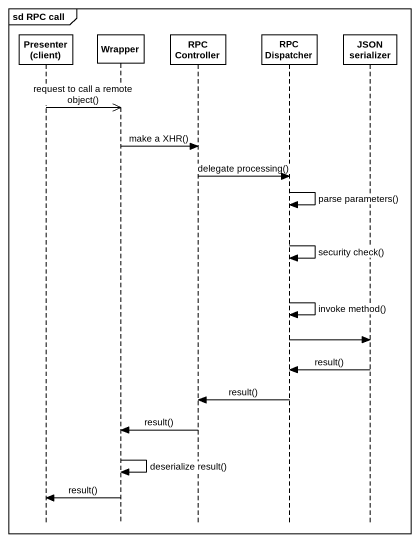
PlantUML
@startuml
mainframe sd RPC call
hide footbox
participant "Presenter (client)" as Presenter_client
participant Wrapper
participant "RPC Controller" as RPC_Controller
participant "RPC Dispatcher" as RPC_Dispatcher
participant "JSON serializer" as JSON_serializer

Presenter_client ->> Wrapper : request to call a remote object()
Wrapper -> RPC_Controller : make a XHR()
RPC_Controller -> RPC_Dispatcher : delegate processing()
RPC_Dispatcher -> RPC_Dispatcher : parse parameters()
RPC_Dispatcher -> RPC_Dispatcher : security check()
RPC_Dispatcher -> RPC_Dispatcher : invoke method()
RPC_Dispatcher -> JSON_serializer
JSON_serializer -> RPC_Dispatcher : result()
RPC_Dispatcher -> RPC_Controller : result()
RPC_Controller -> Wrapper : result()
Wrapper -> Wrapper : deserialize result()
Wrapper -> Presenter_client : result()
@enduml
